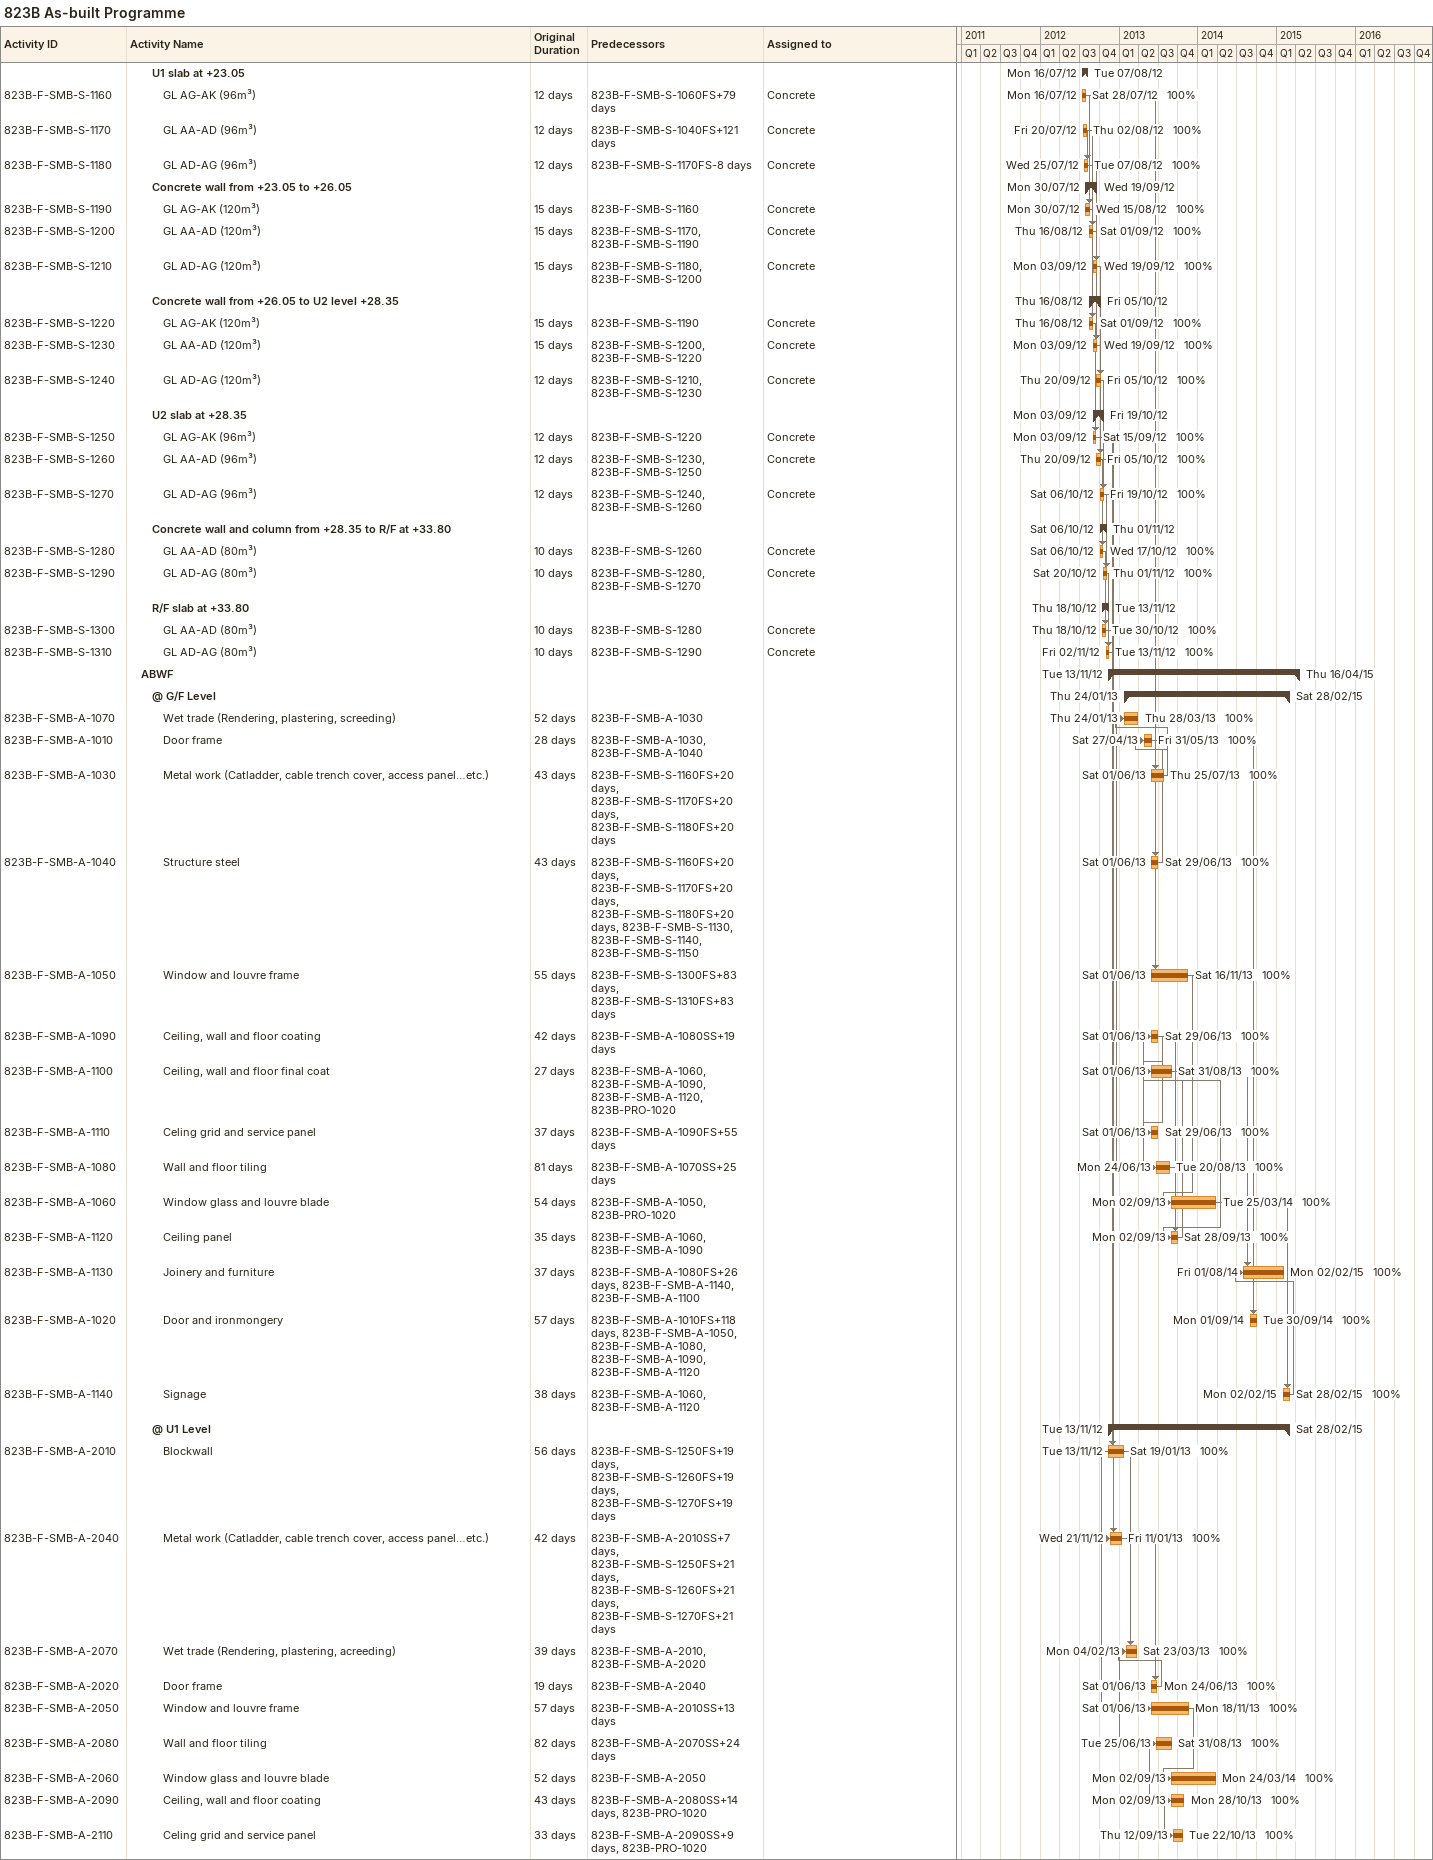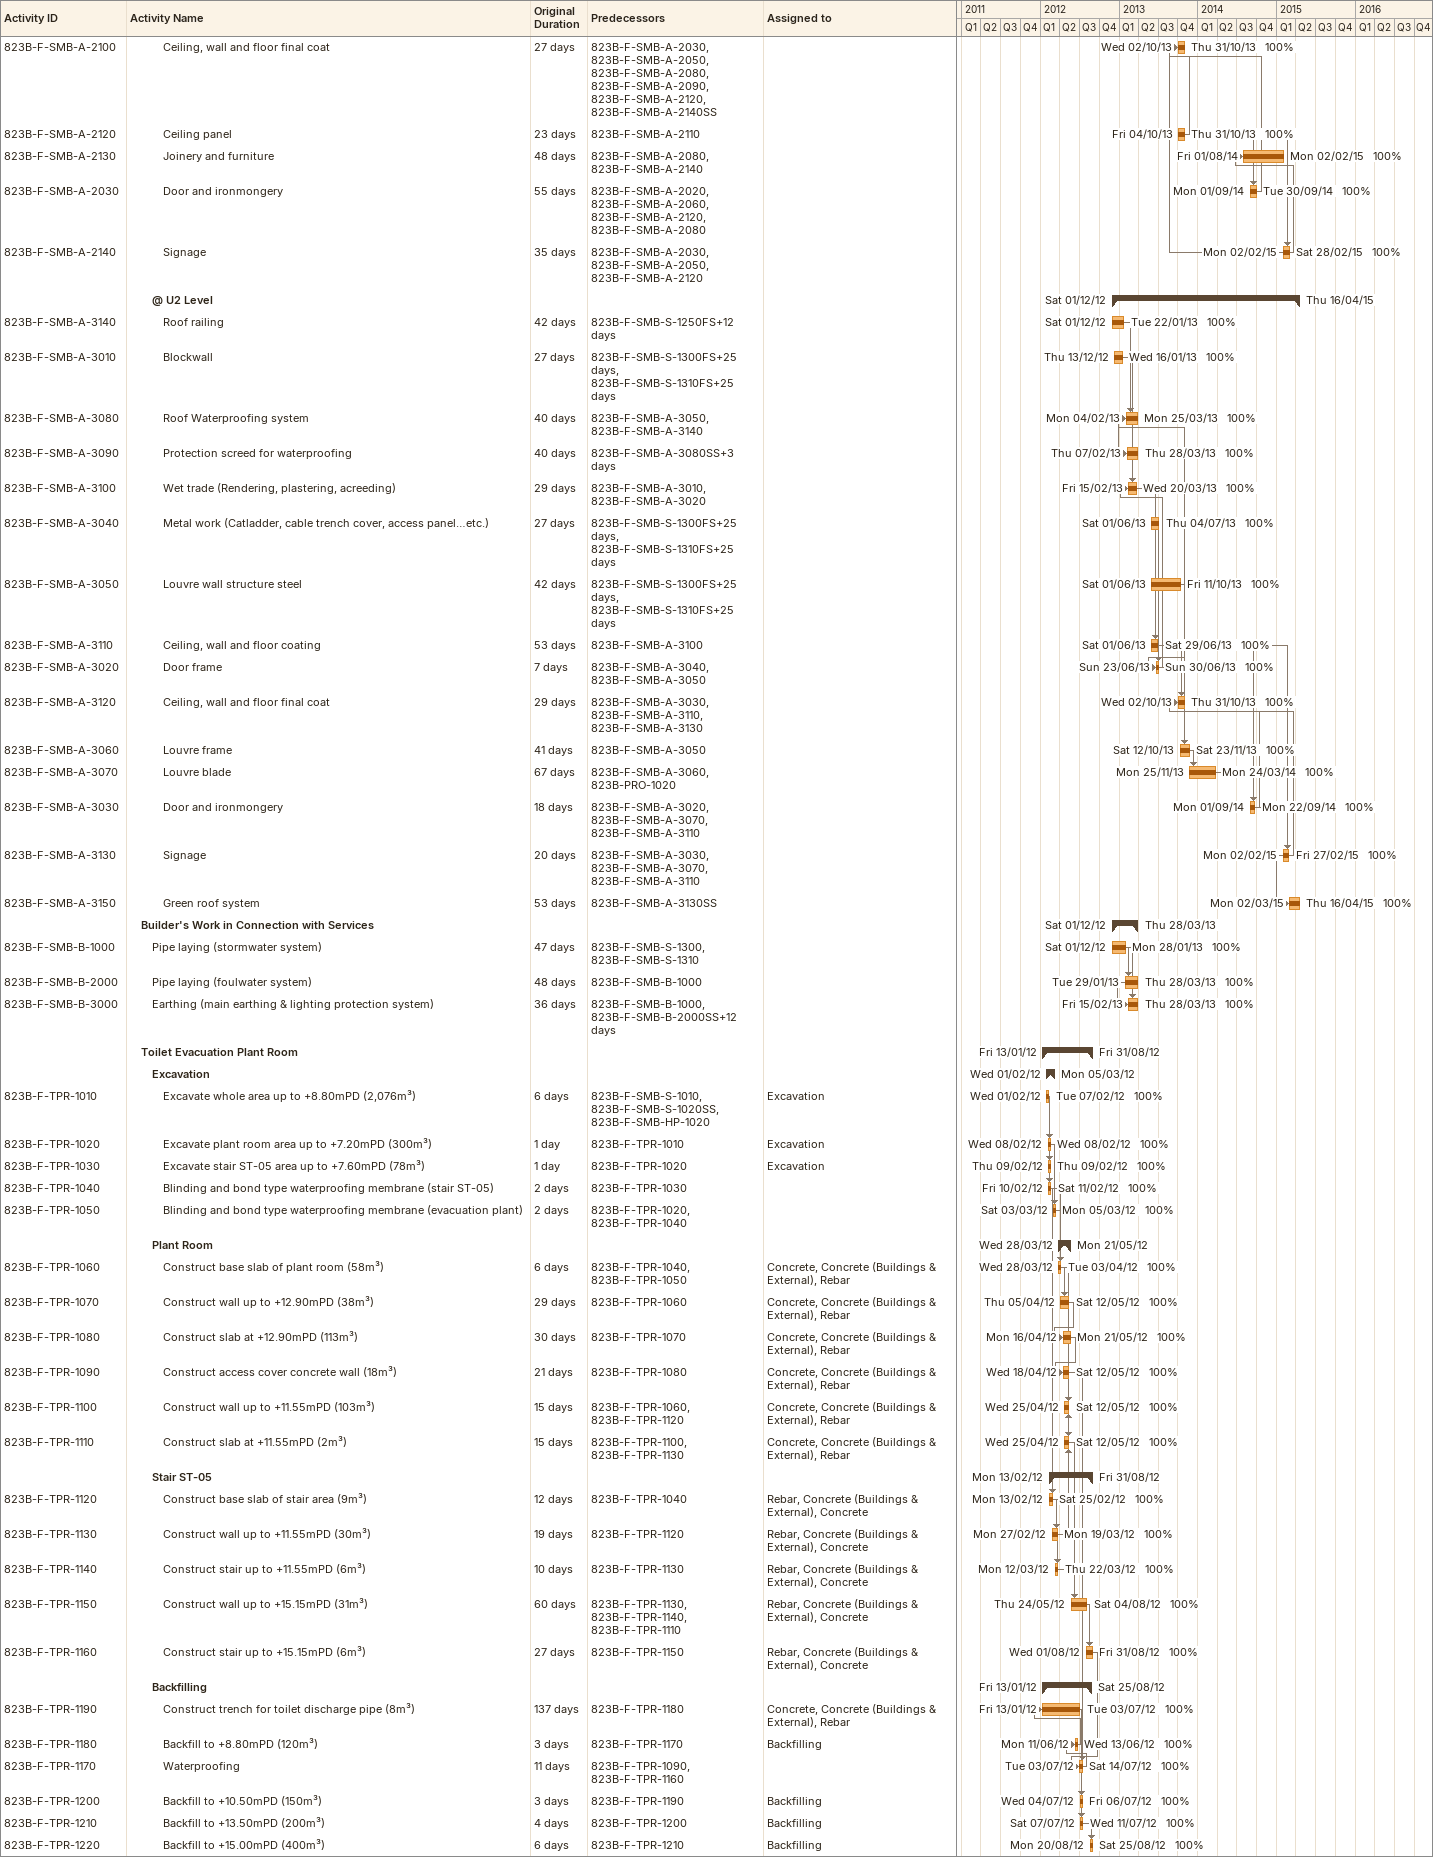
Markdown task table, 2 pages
823B As-built Programme

| ID | Level | Task | Original duration | Start | Finish | Predecessors | Resources | % complete |
|---|---|---|---|---|---|---|---|---|
|  | 3 | **U1 slab at +23.05** |  | 2012-07-16 | 2012-08-07 |  |  |  |
| 823B-F-SMB-S-1160 | 4 | GL AG-AK (96m³) | 12d | 2012-07-16 | 2012-07-28 | 823B-F-SMB-S-1060FS+79d | Concrete | 100 |
| 823B-F-SMB-S-1170 | 4 | GL AA-AD (96m³) | 12d | 2012-07-20 | 2012-08-02 | 823B-F-SMB-S-1040FS+121d | Concrete | 100 |
| 823B-F-SMB-S-1180 | 4 | GL AD-AG (96m³) | 12d | 2012-07-25 | 2012-08-07 | 823B-F-SMB-S-1170FS-8d | Concrete | 100 |
|  | 3 | **Concrete wall from +23.05 to +26.05** |  | 2012-07-30 | 2012-09-19 |  |  |  |
| 823B-F-SMB-S-1190 | 4 | GL AG-AK (120m³) | 15d | 2012-07-30 | 2012-08-15 | 823B-F-SMB-S-1160 | Concrete | 100 |
| 823B-F-SMB-S-1200 | 4 | GL AA-AD (120m³) | 15d | 2012-08-16 | 2012-09-01 | 823B-F-SMB-S-1170, 823B-F-SMB-S-1190 | Concrete | 100 |
| 823B-F-SMB-S-1210 | 4 | GL AD-AG (120m³) | 15d | 2012-09-03 | 2012-09-19 | 823B-F-SMB-S-1180, 823B-F-SMB-S-1200 | Concrete | 100 |
|  | 3 | **Concrete wall from +26.05 to U2 level +28.35** |  | 2012-08-16 | 2012-10-05 |  |  |  |
| 823B-F-SMB-S-1220 | 4 | GL AG-AK (120m³) | 15d | 2012-08-16 | 2012-09-01 | 823B-F-SMB-S-1190 | Concrete | 100 |
| 823B-F-SMB-S-1230 | 4 | GL AA-AD (120m³) | 15d | 2012-09-03 | 2012-09-19 | 823B-F-SMB-S-1200, 823B-F-SMB-S-1220 | Concrete | 100 |
| 823B-F-SMB-S-1240 | 4 | GL AD-AG (120m³) | 12d | 2012-09-20 | 2012-10-05 | 823B-F-SMB-S-1210, 823B-F-SMB-S-1230 | Concrete | 100 |
|  | 3 | **U2 slab at +28.35** |  | 2012-09-03 | 2012-10-19 |  |  |  |
| 823B-F-SMB-S-1250 | 4 | GL AG-AK (96m³) | 12d | 2012-09-03 | 2012-09-15 | 823B-F-SMB-S-1220 | Concrete | 100 |
| 823B-F-SMB-S-1260 | 4 | GL AA-AD (96m³) | 12d | 2012-09-20 | 2012-10-05 | 823B-F-SMB-S-1230, 823B-F-SMB-S-1250 | Concrete | 100 |
| 823B-F-SMB-S-1270 | 4 | GL AD-AG (96m³) | 12d | 2012-10-06 | 2012-10-19 | 823B-F-SMB-S-1240, 823B-F-SMB-S-1260 | Concrete | 100 |
|  | 3 | **Concrete wall and column from +28.35 to R/F at +33.80** |  | 2012-10-06 | 2012-11-01 |  |  |  |
| 823B-F-SMB-S-1280 | 4 | GL AA-AD (80m³) | 10d | 2012-10-06 | 2012-10-17 | 823B-F-SMB-S-1260 | Concrete | 100 |
| 823B-F-SMB-S-1290 | 4 | GL AD-AG (80m³) | 10d | 2012-10-20 | 2012-11-01 | 823B-F-SMB-S-1280, 823B-F-SMB-S-1270 | Concrete | 100 |
|  | 3 | **R/F slab at +33.80** |  | 2012-10-18 | 2012-11-13 |  |  |  |
| 823B-F-SMB-S-1300 | 4 | GL AA-AD (80m³) | 10d | 2012-10-18 | 2012-10-30 | 823B-F-SMB-S-1280 | Concrete | 100 |
| 823B-F-SMB-S-1310 | 4 | GL AD-AG (80m³) | 10d | 2012-11-02 | 2012-11-13 | 823B-F-SMB-S-1290 | Concrete | 100 |
|  | 2 | **ABWF** |  | 2012-11-13 | 2015-04-16 |  |  |  |
|  | 3 | **@ G/F Level** |  | 2013-01-24 | 2015-02-28 |  |  |  |
| 823B-F-SMB-A-1070 | 4 | Wet trade (Rendering, plastering, screeding) | 52d | 2013-01-24 | 2013-03-28 | 823B-F-SMB-A-1030 |  | 100 |
| 823B-F-SMB-A-1010 | 4 | Door frame | 28d | 2013-04-27 | 2013-05-31 | 823B-F-SMB-A-1030, 823B-F-SMB-A-1040 |  | 100 |
| 823B-F-SMB-A-1030 | 4 | Metal work (Catladder, cable trench cover, access panel…etc.) | 43d | 2013-06-01 | 2013-07-25 | 823B-F-SMB-S-1160FS+20d, 823B-F-SMB-S-1170FS+20d, 823B-F-SMB-S-1180FS+20d |  | 100 |
| 823B-F-SMB-A-1040 | 4 | Structure steel | 43d | 2013-06-01 | 2013-06-29 | 823B-F-SMB-S-1160FS+20d, 823B-F-SMB-S-1170FS+20d, 823B-F-SMB-S-1180FS+20d, 823B-F-SMB-S-1130, 823B-F-SMB-S-1140, 823B-F-SMB-S-1150 |  | 100 |
| 823B-F-SMB-A-1050 | 4 | Window and louvre frame | 55d | 2013-06-01 | 2013-11-16 | 823B-F-SMB-S-1300FS+83d, 823B-F-SMB-S-1310FS+83d |  | 100 |
| 823B-F-SMB-A-1090 | 4 | Ceiling, wall and floor coating | 42d | 2013-06-01 | 2013-06-29 | 823B-F-SMB-A-1080SS+19d |  | 100 |
| 823B-F-SMB-A-1100 | 4 | Ceiling, wall and floor final coat | 27d | 2013-06-01 | 2013-08-31 | 823B-F-SMB-A-1060, 823B-F-SMB-A-1090, 823B-F-SMB-A-1120, 823B-PRO-1020 |  | 100 |
| 823B-F-SMB-A-1110 | 4 | Celing grid and service panel | 37d | 2013-06-01 | 2013-06-29 | 823B-F-SMB-A-1090FS+55d |  | 100 |
| 823B-F-SMB-A-1080 | 4 | Wall and floor tiling | 81d | 2013-06-24 | 2013-08-20 | 823B-F-SMB-A-1070SS+25d |  | 100 |
| 823B-F-SMB-A-1060 | 4 | Window glass and louvre blade | 54d | 2013-09-02 | 2014-03-25 | 823B-F-SMB-A-1050, 823B-PRO-1020 |  | 100 |
| 823B-F-SMB-A-1120 | 4 | Ceiling panel | 35d | 2013-09-02 | 2013-09-28 | 823B-F-SMB-A-1060, 823B-F-SMB-A-1090 |  | 100 |
| 823B-F-SMB-A-1130 | 4 | Joinery and furniture | 37d | 2014-08-01 | 2015-02-02 | 823B-F-SMB-A-1080FS+26d, 823B-F-SMB-A-1140, 823B-F-SMB-A-1100 |  | 100 |
| 823B-F-SMB-A-1020 | 4 | Door and ironmongery | 57d | 2014-09-01 | 2014-09-30 | 823B-F-SMB-A-1010FS+118d, 823B-F-SMB-A-1050, 823B-F-SMB-A-1080, 823B-F-SMB-A-1090, 823B-F-SMB-A-1120 |  | 100 |
| 823B-F-SMB-A-1140 | 4 | Signage | 38d | 2015-02-02 | 2015-02-28 | 823B-F-SMB-A-1060, 823B-F-SMB-A-1120 |  | 100 |
|  | 3 | **@ U1 Level** |  | 2012-11-13 | 2015-02-28 |  |  |  |
| 823B-F-SMB-A-2010 | 4 | Blockwall | 56d | 2012-11-13 | 2013-01-19 | 823B-F-SMB-S-1250FS+19d, 823B-F-SMB-S-1260FS+19d, 823B-F-SMB-S-1270FS+19d |  | 100 |
| 823B-F-SMB-A-2040 | 4 | Metal work (Catladder, cable trench cover, access panel…etc.) | 42d | 2012-11-21 | 2013-01-11 | 823B-F-SMB-A-2010SS+7d, 823B-F-SMB-S-1250FS+21d, 823B-F-SMB-S-1260FS+21d, 823B-F-SMB-S-1270FS+21d |  | 100 |
| 823B-F-SMB-A-2070 | 4 | Wet trade (Rendering, plastering, acreeding) | 39d | 2013-02-04 | 2013-03-23 | 823B-F-SMB-A-2010, 823B-F-SMB-A-2020 |  | 100 |
| 823B-F-SMB-A-2020 | 4 | Door frame | 19d | 2013-06-01 | 2013-06-24 | 823B-F-SMB-A-2040 |  | 100 |
| 823B-F-SMB-A-2050 | 4 | Window and louvre frame | 57d | 2013-06-01 | 2013-11-18 | 823B-F-SMB-A-2010SS+13d |  | 100 |
| 823B-F-SMB-A-2080 | 4 | Wall and floor tiling | 82d | 2013-06-25 | 2013-08-31 | 823B-F-SMB-A-2070SS+24d |  | 100 |
| 823B-F-SMB-A-2060 | 4 | Window glass and louvre blade | 52d | 2013-09-02 | 2014-03-24 | 823B-F-SMB-A-2050 |  | 100 |
| 823B-F-SMB-A-2090 | 4 | Ceiling, wall and floor coating | 43d | 2013-09-02 | 2013-10-28 | 823B-F-SMB-A-2080SS+14d, 823B-PRO-1020 |  | 100 |
| 823B-F-SMB-A-2110 | 4 | Celing grid and service panel | 33d | 2013-09-12 | 2013-10-22 | 823B-F-SMB-A-2090SS+9d, 823B-PRO-1020 |  | 100 |
| 823B-F-SMB-A-2100 | 4 | Ceiling, wall and floor final coat | 27d | 2013-10-02 | 2013-10-31 | 823B-F-SMB-A-2030, 823B-F-SMB-A-2050, 823B-F-SMB-A-2080, 823B-F-SMB-A-2090, 823B-F-SMB-A-2120, 823B-F-SMB-A-2140SS |  | 100 |
| 823B-F-SMB-A-2120 | 4 | Ceiling panel | 23d | 2013-10-04 | 2013-10-31 | 823B-F-SMB-A-2110 |  | 100 |
| 823B-F-SMB-A-2130 | 4 | Joinery and furniture | 48d | 2014-08-01 | 2015-02-02 | 823B-F-SMB-A-2080, 823B-F-SMB-A-2140 |  | 100 |
| 823B-F-SMB-A-2030 | 4 | Door and ironmongery | 55d | 2014-09-01 | 2014-09-30 | 823B-F-SMB-A-2020, 823B-F-SMB-A-2060, 823B-F-SMB-A-2120, 823B-F-SMB-A-2080 |  | 100 |
| 823B-F-SMB-A-2140 | 4 | Signage | 35d | 2015-02-02 | 2015-02-28 | 823B-F-SMB-A-2030, 823B-F-SMB-A-2050, 823B-F-SMB-A-2120 |  | 100 |
|  | 3 | **@ U2 Level** |  | 2012-12-01 | 2015-04-16 |  |  |  |
| 823B-F-SMB-A-3140 | 4 | Roof railing | 42d | 2012-12-01 | 2013-01-22 | 823B-F-SMB-S-1250FS+12d |  | 100 |
| 823B-F-SMB-A-3010 | 4 | Blockwall | 27d | 2012-12-13 | 2013-01-16 | 823B-F-SMB-S-1300FS+25d, 823B-F-SMB-S-1310FS+25d |  | 100 |
| 823B-F-SMB-A-3080 | 4 | Roof Waterproofing system | 40d | 2013-02-04 | 2013-03-25 | 823B-F-SMB-A-3050, 823B-F-SMB-A-3140 |  | 100 |
| 823B-F-SMB-A-3090 | 4 | Protection screed for waterproofing | 40d | 2013-02-07 | 2013-03-28 | 823B-F-SMB-A-3080SS+3d |  | 100 |
| 823B-F-SMB-A-3100 | 4 | Wet trade (Rendering, plastering, acreeding) | 29d | 2013-02-15 | 2013-03-20 | 823B-F-SMB-A-3010, 823B-F-SMB-A-3020 |  | 100 |
| 823B-F-SMB-A-3040 | 4 | Metal work (Catladder, cable trench cover, access panel…etc.) | 27d | 2013-06-01 | 2013-07-04 | 823B-F-SMB-S-1300FS+25d, 823B-F-SMB-S-1310FS+25d |  | 100 |
| 823B-F-SMB-A-3050 | 4 | Louvre wall structure steel | 42d | 2013-06-01 | 2013-10-11 | 823B-F-SMB-S-1300FS+25d, 823B-F-SMB-S-1310FS+25d |  | 100 |
| 823B-F-SMB-A-3110 | 4 | Ceiling, wall and floor coating | 53d | 2013-06-01 | 2013-06-29 | 823B-F-SMB-A-3100 |  | 100 |
| 823B-F-SMB-A-3020 | 4 | Door frame | 7d | 2013-06-23 | 2013-06-30 | 823B-F-SMB-A-3040, 823B-F-SMB-A-3050 |  | 100 |
| 823B-F-SMB-A-3120 | 4 | Ceiling, wall and floor final coat | 29d | 2013-10-02 | 2013-10-31 | 823B-F-SMB-A-3030, 823B-F-SMB-A-3110, 823B-F-SMB-A-3130 |  | 100 |
| 823B-F-SMB-A-3060 | 4 | Louvre frame | 41d | 2013-10-12 | 2013-11-23 | 823B-F-SMB-A-3050 |  | 100 |
| 823B-F-SMB-A-3070 | 4 | Louvre blade | 67d | 2013-11-25 | 2014-03-24 | 823B-F-SMB-A-3060, 823B-PRO-1020 |  | 100 |
| 823B-F-SMB-A-3030 | 4 | Door and ironmongery | 18d | 2014-09-01 | 2014-09-22 | 823B-F-SMB-A-3020, 823B-F-SMB-A-3070, 823B-F-SMB-A-3110 |  | 100 |
| 823B-F-SMB-A-3130 | 4 | Signage | 20d | 2015-02-02 | 2015-02-27 | 823B-F-SMB-A-3030, 823B-F-SMB-A-3070, 823B-F-SMB-A-3110 |  | 100 |
| 823B-F-SMB-A-3150 | 4 | Green roof system | 53d | 2015-03-02 | 2015-04-16 | 823B-F-SMB-A-3130SS |  | 100 |
|  | 2 | **Builder's Work in Connection with Services** |  | 2012-12-01 | 2013-03-28 |  |  |  |
| 823B-F-SMB-B-1000 | 3 | Pipe laying (stormwater system) | 47d | 2012-12-01 | 2013-01-28 | 823B-F-SMB-S-1300, 823B-F-SMB-S-1310 |  | 100 |
| 823B-F-SMB-B-2000 | 3 | Pipe laying (foulwater system) | 48d | 2013-01-29 | 2013-03-28 | 823B-F-SMB-B-1000 |  | 100 |
| 823B-F-SMB-B-3000 | 3 | Earthing (main earthing & lighting protection system) | 36d | 2013-02-15 | 2013-03-28 | 823B-F-SMB-B-1000, 823B-F-SMB-B-2000SS+12d |  | 100 |
|  | 2 | **Toilet Evacuation Plant Room** |  | 2012-01-13 | 2012-08-31 |  |  |  |
|  | 3 | **Excavation** |  | 2012-02-01 | 2012-03-05 |  |  |  |
| 823B-F-TPR-1010 | 4 | Excavate whole area up to +8.80mPD (2,076m³) | 6d | 2012-02-01 | 2012-02-07 | 823B-F-SMB-S-1010, 823B-F-SMB-S-1020SS, 823B-F-SMB-HP-1020 | Excavation | 100 |
| 823B-F-TPR-1020 | 4 | Excavate plant room area up to +7.20mPD (300m³) | 1d | 2012-02-08 | 2012-02-08 | 823B-F-TPR-1010 | Excavation | 100 |
| 823B-F-TPR-1030 | 4 | Excavate stair ST-05 area up to +7.60mPD (78m³) | 1d | 2012-02-09 | 2012-02-09 | 823B-F-TPR-1020 | Excavation | 100 |
| 823B-F-TPR-1040 | 4 | Blinding and bond type waterproofing membrane (stair ST-05) | 2d | 2012-02-10 | 2012-02-11 | 823B-F-TPR-1030 |  | 100 |
| 823B-F-TPR-1050 | 4 | Blinding and bond type waterproofing membrane (evacuation plant) | 2d | 2012-03-03 | 2012-03-05 | 823B-F-TPR-1020, 823B-F-TPR-1040 |  | 100 |
|  | 3 | **Plant Room** |  | 2012-03-28 | 2012-05-21 |  |  |  |
| 823B-F-TPR-1060 | 4 | Construct base slab of plant room (58m³) | 6d | 2012-03-28 | 2012-04-03 | 823B-F-TPR-1040, 823B-F-TPR-1050 | Concrete, Concrete (Buildings & External), Rebar | 100 |
| 823B-F-TPR-1070 | 4 | Construct wall up to +12.90mPD (38m³) | 29d | 2012-04-05 | 2012-05-12 | 823B-F-TPR-1060 | Concrete, Concrete (Buildings & External), Rebar | 100 |
| 823B-F-TPR-1080 | 4 | Construct slab at +12.90mPD (113m³) | 30d | 2012-04-16 | 2012-05-21 | 823B-F-TPR-1070 | Concrete, Concrete (Buildings & External), Rebar | 100 |
| 823B-F-TPR-1090 | 4 | Construct access cover concrete wall (18m³) | 21d | 2012-04-18 | 2012-05-12 | 823B-F-TPR-1080 | Concrete, Concrete (Buildings & External), Rebar | 100 |
| 823B-F-TPR-1100 | 4 | Construct wall up to +11.55mPD (103m³) | 15d | 2012-04-25 | 2012-05-12 | 823B-F-TPR-1060, 823B-F-TPR-1120 | Concrete, Concrete (Buildings & External), Rebar | 100 |
| 823B-F-TPR-1110 | 4 | Construct slab at +11.55mPD (2m³) | 15d | 2012-04-25 | 2012-05-12 | 823B-F-TPR-1100, 823B-F-TPR-1130 | Concrete, Concrete (Buildings & External), Rebar | 100 |
|  | 3 | **Stair ST-05** |  | 2012-02-13 | 2012-08-31 |  |  |  |
| 823B-F-TPR-1120 | 4 | Construct base slab of stair area (9m³) | 12d | 2012-02-13 | 2012-02-25 | 823B-F-TPR-1040 | Rebar, Concrete (Buildings & External), Concrete | 100 |
| 823B-F-TPR-1130 | 4 | Construct wall up to +11.55mPD (30m³) | 19d | 2012-02-27 | 2012-03-19 | 823B-F-TPR-1120 | Rebar, Concrete (Buildings & External), Concrete | 100 |
| 823B-F-TPR-1140 | 4 | Construct stair up to +11.55mPD (6m³) | 10d | 2012-03-12 | 2012-03-22 | 823B-F-TPR-1130 | Rebar, Concrete (Buildings & External), Concrete | 100 |
| 823B-F-TPR-1150 | 4 | Construct wall up to +15.15mPD (31m³) | 60d | 2012-05-24 | 2012-08-04 | 823B-F-TPR-1130, 823B-F-TPR-1140, 823B-F-TPR-1110 | Rebar, Concrete (Buildings & External), Concrete | 100 |
| 823B-F-TPR-1160 | 4 | Construct stair up to +15.15mPD (6m³) | 27d | 2012-08-01 | 2012-08-31 | 823B-F-TPR-1150 | Rebar, Concrete (Buildings & External), Concrete | 100 |
|  | 3 | **Backfilling** |  | 2012-01-13 | 2012-08-25 |  |  |  |
| 823B-F-TPR-1190 | 4 | Construct trench for toilet discharge pipe (8m³) | 137d | 2012-01-13 | 2012-07-03 | 823B-F-TPR-1180 | Concrete, Concrete (Buildings & External), Rebar | 100 |
| 823B-F-TPR-1180 | 4 | Backfill to +8.80mPD (120m³) | 3d | 2012-06-11 | 2012-06-13 | 823B-F-TPR-1170 | Backfilling | 100 |
| 823B-F-TPR-1170 | 4 | Waterproofing | 11d | 2012-07-03 | 2012-07-14 | 823B-F-TPR-1090, 823B-F-TPR-1160 |  | 100 |
| 823B-F-TPR-1200 | 4 | Backfill to +10.50mPD (150m³) | 3d | 2012-07-04 | 2012-07-06 | 823B-F-TPR-1190 | Backfilling | 100 |
| 823B-F-TPR-1210 | 4 | Backfill to +13.50mPD (200m³) | 4d | 2012-07-07 | 2012-07-11 | 823B-F-TPR-1200 | Backfilling | 100 |
| 823B-F-TPR-1220 | 4 | Backfill to +15.00mPD (400m³) | 6d | 2012-08-20 | 2012-08-25 | 823B-F-TPR-1210 | Backfilling | 100 |
